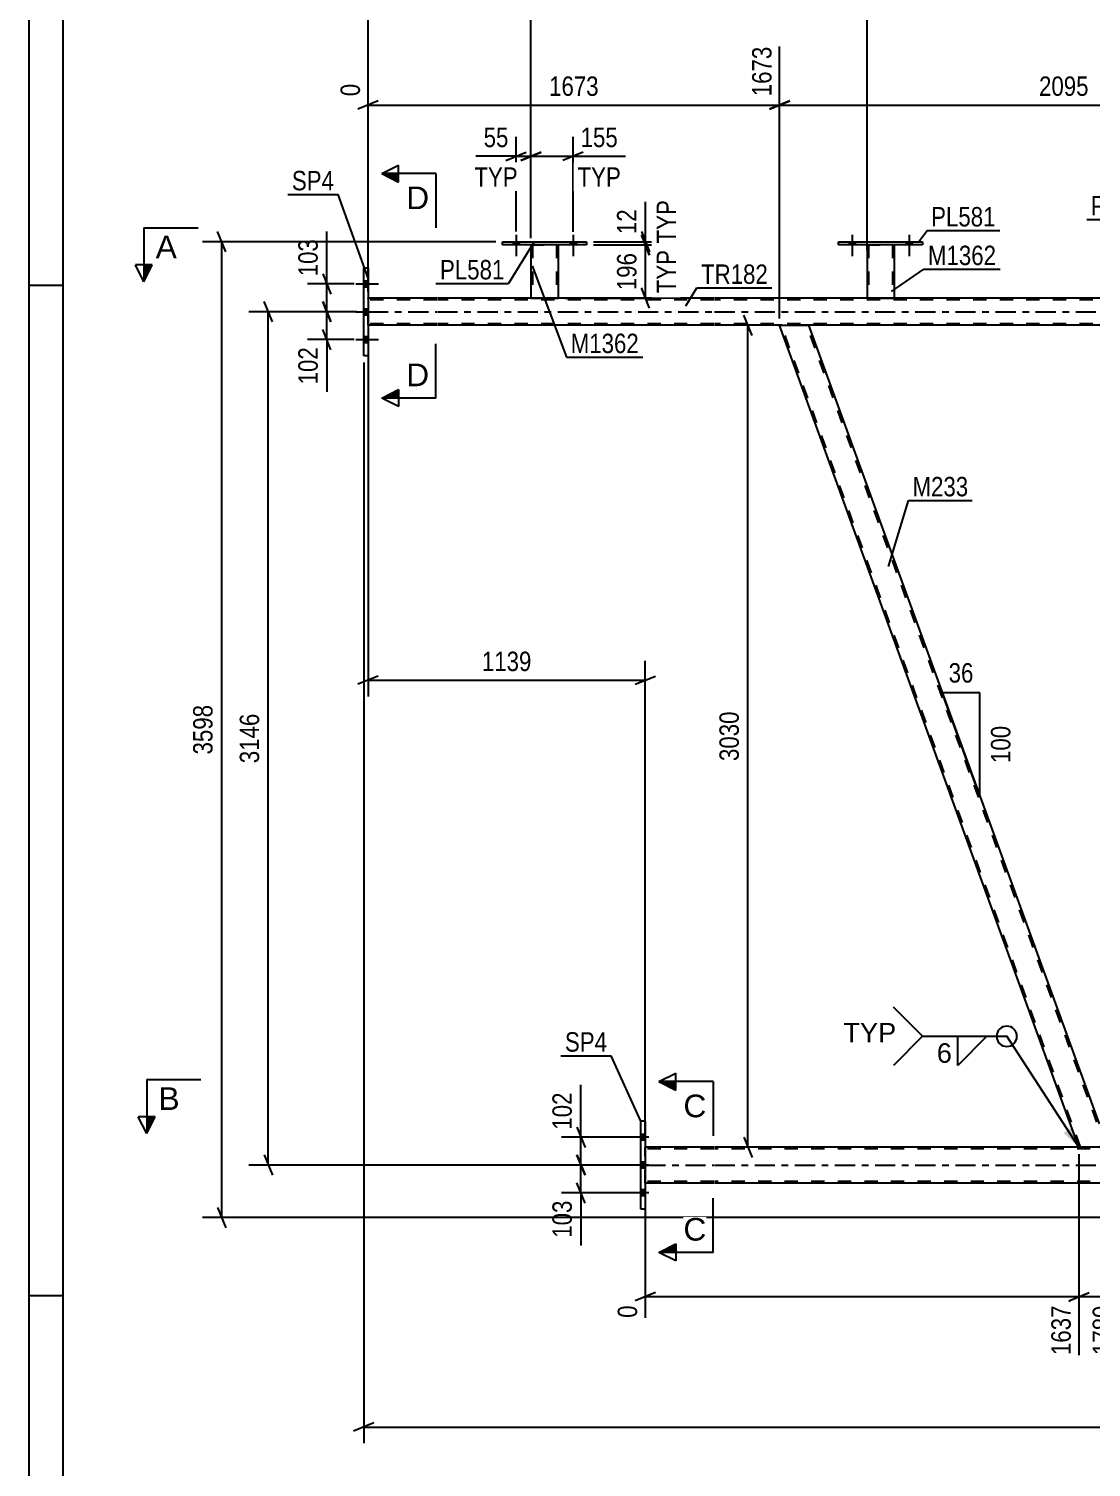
# Model space of a CAD drawing. Header units: millimetres. Extents: x 0 to 3251, y 0 to 594.
# Drawn here: x 0 to 156.7, y 272.7 to 484.9 of the extents above; entities that cross this region are included whole.
import ezdxf

# ---------------------------------------------------------------- set-up
doc = ezdxf.new("R2010")
doc.units = ezdxf.units.MM
doc.linetypes.add('DXK_LINE_DOT2', pattern=[3.9198, 1.9599, -1.9599])
doc.linetypes.add('DXK_LINE_DOT3', pattern=[5.9187, 2.979, -0.9799, 0.9799, -0.9799])
doc.styles.add('Arial', font='ARIAL.TTF', dxfattribs={"height": 0.2})
doc.styles.add('Arial Narrow', font='ARIALN.TTF', dxfattribs={"height": 0.2})

# ---------------------------------------------------------------- blocks, each defined once
blk = doc.blocks.new('Unknown-247352729-1137')
at = {"color": 5, "linetype": 'Continuous'}
for p, q in [((0, 594), (0, 0)), ((5, 589), (5, 5)), ((5, 447), (0, 447)), ((5, 298), (0, 298))]:
    blk.add_line(p, q, dxfattribs=at)
blk = doc.blocks.new('Part-247352729-2882 - 2635')
at = {"color": 2, "linetype": 'Continuous'}
for p, q in [((60.16, 445.14), (50.04, 445.14)), ((101.03, 445.14), (60.26, 445.14)), ((762.07, 445.14), (101.13, 445.14)), ((60.16, 441.14), (50.04, 441.14)), ((101.03, 441.14), (60.26, 441.14)), ((110.73, 441.14), (101.13, 441.14)), ((194.55, 441.14), (114.99, 441.14))]:
    blk.add_line(p, q, dxfattribs=at)
at = {"color": 7, "linetype": 'DXK_LINE_DOT2'}
for p, q in [((50.04, 441.14), (50.04, 445.14)), ((60.16, 444.9), (50.04, 444.9)), ((101.03, 444.9), (60.26, 444.9)), ((764.47, 444.9), (101.13, 444.9)), ((60.16, 441.38), (50.04, 441.38)), ((101.03, 441.38), (60.26, 441.38)), ((764.47, 441.38), (101.13, 441.38)), ((114.99, 441.14), (110.73, 441.14))]:
    blk.add_line(p, q, dxfattribs=at)
at = {"color": 7, "linetype": 'DXK_LINE_DOT3'}
for p, q in [((50.04, 443.14), (60.16, 443.14)), ((60.26, 443.14), (101.03, 443.14)), ((101.13, 443.14), (764.47, 443.14))]:
    blk.add_line(p, q, dxfattribs=at)
blk = doc.blocks.new('Bolt-247352729-2818 - 2635')
at = {"linetype": 'Continuous'}
for points in [[(50.04, 446.8), (50.04, 447.68), (49.4, 447.68), (49.4, 446.8)], [(50.04, 446.8), (50.04, 447.68), (49.4, 447.68), (49.4, 446.8)], [(50.04, 446.8), (50.04, 447.68), (49.4, 447.68), (49.4, 446.8)], [(50.04, 442.7), (50.04, 443.58), (49.4, 443.58), (49.4, 442.7)], [(50.04, 442.7), (50.04, 443.58), (49.4, 443.58), (49.4, 442.7)], [(50.04, 438.6), (50.04, 439.48), (49.4, 439.48), (49.4, 438.6)], [(50.04, 438.6), (50.04, 439.48), (49.4, 439.48), (49.4, 438.6)], [(50.04, 438.6), (50.04, 439.48), (49.4, 439.48), (49.4, 438.6)]]:
    blk.add_hatch(color=1, dxfattribs=at).paths.add_polyline_path(points)
at = {"color": 1, "linetype": 'Continuous'}
for p, q in [((49.4, 447.68), (50.04, 447.68)), ((49.4, 447.68), (50.04, 447.68)), ((49.4, 447.68), (50.04, 447.68)), ((48.24, 447.24), (51.56, 447.24)), ((48.24, 447.24), (51.56, 447.24)), ((48.24, 447.24), (51.56, 447.24)), ((49.4, 446.8), (50.04, 446.8)), ((49.4, 446.8), (50.04, 446.8)), ((49.4, 446.8), (50.04, 446.8)), ((49.4, 443.58), (50.04, 443.58)), ((49.4, 443.58), (50.04, 443.58)), ((48.24, 443.14), (51.56, 443.14)), ((48.24, 443.14), (51.56, 443.14)), ((49.4, 442.7), (50.04, 442.7)), ((49.4, 442.7), (50.04, 442.7)), ((49.4, 439.48), (50.04, 439.48)), ((49.4, 439.48), (50.04, 439.48)), ((49.4, 439.48), (50.04, 439.48)), ((48.24, 439.04), (51.56, 439.04)), ((48.24, 439.04), (51.56, 439.04)), ((48.24, 439.04), (51.56, 439.04)), ((49.4, 438.6), (50.04, 438.6)), ((49.4, 438.6), (50.04, 438.6)), ((49.4, 438.6), (50.04, 438.6))]:
    blk.add_line(p, q, dxfattribs=at)
blk = doc.blocks.new('Part-247352729-2701 - 2635')
at = {"color": 2, "linetype": 'Continuous'}
for p, q in [((154.85, 319.92), (110.73, 441.14)), ((110.73, 441.14), (114.99, 441.14)), ((114.99, 441.14), (157.84, 323.39))]:
    blk.add_line(p, q, dxfattribs=at)
at = {"color": 7, "linetype": 'DXK_LINE_DOT2'}
for p, q in [((155.11, 319.92), (110.98, 441.14)), ((110.98, 441.14), (111, 441.14)), ((158.85, 319.92), (114.73, 441.14)), ((159.11, 319.92), (157.84, 323.39)), ((159.11, 319.92), (154.85, 319.92))]:
    blk.add_line(p, q, dxfattribs=at)
blk = doc.blocks.new('Part-247352729-2776 - 2635')
at = {"color": 2, "linetype": 'Continuous'}
for p, q in [((101.03, 319.92), (90.91, 319.92)), ((235.52, 319.92), (101.13, 319.92)), ((101.03, 314.64), (90.91, 314.64)), ((235.52, 314.64), (101.13, 314.64))]:
    blk.add_line(p, q, dxfattribs=at)
at = {"color": 7, "linetype": 'DXK_LINE_DOT2'}
for p, q in [((90.91, 314.64), (90.91, 319.92)), ((101.03, 319.68), (90.91, 319.68)), ((775.87, 319.68), (101.13, 319.68)), ((101.03, 314.88), (90.91, 314.88)), ((775.87, 314.88), (101.13, 314.88))]:
    blk.add_line(p, q, dxfattribs=at)
at = {"color": 7, "linetype": 'DXK_LINE_DOT3'}
for p, q in [((90.91, 317.28), (101.03, 317.28)), ((101.13, 317.28), (775.87, 317.28))]:
    blk.add_line(p, q, dxfattribs=at)
blk = doc.blocks.new('Part-247352729-2712 - 2635')
at = {"color": 2, "linetype": 'Continuous'}
for p, q in [((49.4, 449.64), (50.04, 449.64)), ((49.4, 436.64), (49.4, 449.64)), ((50.04, 449.64), (50.04, 436.64)), ((50.04, 436.64), (49.4, 436.64))]:
    blk.add_line(p, q, dxfattribs=at)
blk = doc.blocks.new('Part-247352729-2744 - 2635')
at = {"color": 2, "linetype": 'Continuous'}
for p, q in [((90.27, 310.78), (90.27, 323.78)), ((90.91, 323.78), (90.27, 323.78)), ((90.91, 323.78), (90.91, 310.78)), ((90.91, 310.78), (90.27, 310.78))]:
    blk.add_line(p, q, dxfattribs=at)
blk = doc.blocks.new('Part-247352729-18641 - 2635')
at = {"color": 2, "linetype": 'Continuous'}
for p, q in [((69.86, 452.99), (69.86, 453.47)), ((69.86, 453.47), (82.26, 453.47)), ((82.26, 452.99), (69.86, 452.99)), ((82.26, 453.47), (82.26, 452.99))]:
    blk.add_line(p, q, dxfattribs=at)
blk = doc.blocks.new('Bolt-247352729-2817 - 2635')
at = {"linetype": 'Continuous'}
for points in [[(90.27, 321.82), (90.27, 320.94), (90.91, 320.94), (90.91, 321.82)], [(90.27, 321.82), (90.27, 320.94), (90.91, 320.94), (90.91, 321.82)], [(90.27, 321.82), (90.27, 320.94), (90.91, 320.94), (90.91, 321.82)], [(90.27, 317.72), (90.27, 316.84), (90.91, 316.84), (90.91, 317.72)], [(90.27, 317.72), (90.27, 316.84), (90.91, 316.84), (90.91, 317.72)], [(90.27, 313.62), (90.27, 312.74), (90.91, 312.74), (90.91, 313.62)], [(90.27, 313.62), (90.27, 312.74), (90.91, 312.74), (90.91, 313.62)], [(90.27, 313.62), (90.27, 312.74), (90.91, 312.74), (90.91, 313.62)]]:
    blk.add_hatch(color=1, dxfattribs=at).paths.add_polyline_path(points)
at = {"color": 1, "linetype": 'Continuous'}
for p, q in [((91.43, 321.38), (88.11, 321.38)), ((91.43, 321.38), (88.11, 321.38)), ((91.43, 321.38), (88.11, 321.38)), ((90.91, 321.82), (90.27, 321.82)), ((90.91, 321.82), (90.27, 321.82)), ((90.91, 321.82), (90.27, 321.82)), ((90.91, 320.94), (90.27, 320.94)), ((90.91, 320.94), (90.27, 320.94)), ((90.91, 320.94), (90.27, 320.94)), ((91.43, 317.28), (88.11, 317.28)), ((91.43, 317.28), (88.11, 317.28)), ((90.91, 317.72), (90.27, 317.72)), ((90.91, 317.72), (90.27, 317.72)), ((90.91, 316.84), (90.27, 316.84)), ((90.91, 316.84), (90.27, 316.84)), ((91.43, 313.18), (88.11, 313.18)), ((91.43, 313.18), (88.11, 313.18)), ((91.43, 313.18), (88.11, 313.18)), ((90.91, 313.62), (90.27, 313.62)), ((90.91, 313.62), (90.27, 313.62)), ((90.91, 313.62), (90.27, 313.62)), ((90.91, 312.74), (90.27, 312.74)), ((90.91, 312.74), (90.27, 312.74)), ((90.91, 312.74), (90.27, 312.74))]:
    blk.add_line(p, q, dxfattribs=at)
blk = doc.blocks.new('Bolt-247352729-18667 - 2635')
at = {"linetype": 'Continuous'}
for points in [[(120.97, 452.99), (121.85, 452.99), (121.85, 453.47), (120.97, 453.47)], [(129.37, 452.99), (130.25, 452.99), (130.25, 453.47), (129.37, 453.47)]]:
    blk.add_hatch(color=1, dxfattribs=at).paths.add_polyline_path(points)
at = {"color": 1, "linetype": 'Continuous'}
for p, q in [((121.41, 454.47), (121.41, 451.35)), ((129.81, 454.47), (129.81, 451.35)), ((120.97, 453.47), (120.97, 452.99)), ((121.85, 453.47), (121.85, 452.99)), ((129.37, 453.47), (129.37, 452.99)), ((130.25, 453.47), (130.25, 452.99))]:
    blk.add_line(p, q, dxfattribs=at)
blk = doc.blocks.new('Part-247352729-18638 - 2635')
at = {"color": 2, "linetype": 'Continuous'}
for p, q in [((123.61, 452.99), (123.61, 445.15)), ((127.61, 452.99), (127.61, 445.15)), ((123.61, 445.15), (127.61, 445.15))]:
    blk.add_line(p, q, dxfattribs=at)
at = {"color": 7, "linetype": 'DXK_LINE_DOT2'}
for p, q in [((123.61, 452.99), (127.61, 452.99)), ((123.61, 452.99), (123.61, 452.99)), ((123.61, 452.99), (123.61, 452.99)), ((123.85, 452.99), (123.85, 445.15)), ((127.37, 452.99), (127.37, 445.15)), ((127.61, 452.99), (127.61, 452.99)), ((127.61, 452.99), (127.61, 452.99)), ((127.35, 445.15), (127.31, 445.15)), ((127.31, 445.15), (127.35, 445.15)), ((127.37, 445.15), (127.35, 445.15)), ((127.35, 445.15), (127.37, 445.15))]:
    blk.add_line(p, q, dxfattribs=at)
blk = doc.blocks.new('Part-247352729-18639 - 2635')
at = {"color": 2, "linetype": 'Continuous'}
for p, q in [((119.41, 452.99), (119.41, 453.47)), ((119.41, 453.47), (131.81, 453.47)), ((131.81, 452.99), (119.41, 452.99)), ((131.81, 453.47), (131.81, 452.99))]:
    blk.add_line(p, q, dxfattribs=at)
blk = doc.blocks.new('Part-247352729-18640 - 2635')
at = {"color": 2, "linetype": 'Continuous'}
for p, q in [((74.06, 452.99), (74.06, 445.15)), ((78.06, 452.99), (78.06, 445.15)), ((74.06, 445.15), (78.06, 445.15))]:
    blk.add_line(p, q, dxfattribs=at)
at = {"color": 7, "linetype": 'DXK_LINE_DOT2'}
for p, q in [((74.06, 452.99), (78.06, 452.99)), ((74.06, 452.99), (74.06, 452.99)), ((74.06, 452.99), (74.06, 452.99)), ((74.3, 452.99), (74.3, 445.15)), ((77.82, 452.99), (77.82, 445.15)), ((78.06, 452.99), (78.06, 452.99)), ((78.06, 452.99), (78.06, 452.99)), ((77.8, 445.15), (77.76, 445.15)), ((77.76, 445.15), (77.8, 445.15)), ((77.82, 445.15), (77.8, 445.15)), ((77.8, 445.15), (77.82, 445.15))]:
    blk.add_line(p, q, dxfattribs=at)
blk = doc.blocks.new('Bolt-247352729-18668 - 2635')
at = {"linetype": 'Continuous'}
for points in [[(120.97, 452.99), (121.85, 452.99), (121.85, 453.47), (120.97, 453.47)], [(129.37, 452.99), (130.25, 452.99), (130.25, 453.47), (129.37, 453.47)]]:
    blk.add_hatch(color=1, dxfattribs=at).paths.add_polyline_path(points)
at = {"color": 1, "linetype": 'Continuous'}
for p, q in [((121.41, 454.47), (121.41, 451.35)), ((129.81, 454.47), (129.81, 451.35)), ((120.97, 453.47), (120.97, 452.99)), ((121.85, 453.47), (121.85, 452.99)), ((129.37, 453.47), (129.37, 452.99)), ((130.25, 453.47), (130.25, 452.99))]:
    blk.add_line(p, q, dxfattribs=at)
blk = doc.blocks.new('Bolt-247352729-18669 - 2635')
at = {"linetype": 'Continuous'}
for points in [[(71.42, 452.99), (72.3, 452.99), (72.3, 453.47), (71.42, 453.47)], [(79.82, 452.99), (80.7, 452.99), (80.7, 453.47), (79.82, 453.47)]]:
    blk.add_hatch(color=1, dxfattribs=at).paths.add_polyline_path(points)
at = {"color": 1, "linetype": 'Continuous'}
for p, q in [((71.86, 454.47), (71.86, 451.35)), ((80.26, 454.47), (80.26, 451.35)), ((71.42, 453.47), (71.42, 452.99)), ((72.3, 453.47), (72.3, 452.99)), ((79.82, 453.47), (79.82, 452.99)), ((80.7, 453.47), (80.7, 452.99))]:
    blk.add_line(p, q, dxfattribs=at)
blk = doc.blocks.new('Bolt-247352729-18670 - 2635')
at = {"linetype": 'Continuous'}
for points in [[(71.42, 452.99), (72.3, 452.99), (72.3, 453.47), (71.42, 453.47)], [(79.82, 452.99), (80.7, 452.99), (80.7, 453.47), (79.82, 453.47)]]:
    blk.add_hatch(color=1, dxfattribs=at).paths.add_polyline_path(points)
at = {"color": 1, "linetype": 'Continuous'}
for p, q in [((71.86, 454.47), (71.86, 451.35)), ((80.26, 454.47), (80.26, 451.35)), ((71.42, 453.47), (71.42, 452.99)), ((72.3, 453.47), (72.3, 452.99)), ((79.82, 453.47), (79.82, 452.99)), ((80.7, 453.47), (80.7, 452.99))]:
    blk.add_line(p, q, dxfattribs=at)
blk = doc.blocks.new('StraightDimension-247352729-32726 - 2635')
at = {"color": 7, "linetype": 'Continuous'}
for p, q in [((74.06, 453.99), (74.06, 468.92)), ((80.26, 454.94), (80.26, 468.92)), ((72.56, 465.47), (75.56, 466.67)), ((74.06, 466.07), (80.26, 466.07)), ((81.76, 466.67), (78.76, 465.47))]:
    blk.add_line(p, q, dxfattribs=at)
at = {"color": 0}
blk.add_wipeout([(87.47, 466.82), (87.47, 471.02), (80.78, 471.02), (80.78, 466.82)], dxfattribs=at)
at = {"color": 7, "linetype": 'Continuous'}
blk.add_line((80.26, 466.07), (87.99, 466.07), dxfattribs=at)
at = {"color": 3, "style": 'Arial Narrow'}
blk.add_text('155', height=2.863, dxfattribs=at).set_placement((81.38, 467.42))
at = {"color": 0, "linetype": 'Continuous'}
blk.add_wipeout([(87.92, 460.97), (87.92, 465.17), (80.33, 465.17), (80.33, 460.97)], dxfattribs=at)
at = {"color": 7, "linetype": 'Continuous'}
blk.add_line((80.26, 466.07), (87.99, 466.07), dxfattribs=at)
at = {"color": 3, "linetype": 'Continuous', "style": 'Arial Narrow'}
blk.add_text('TYP', height=2.863, dxfattribs=at).set_placement((80.93, 461.57))
blk = doc.blocks.new('StraightDimension-247352729-15151 - 2635')
at = {"color": 7, "linetype": 'Continuous'}
for p, q in [((106.66, 439.64), (105.46, 442.64)), ((106, 441.14), (103.21, 441.14)), ((106.06, 319.92), (106.06, 441.14)), ((105.46, 321.42), (106.66, 318.42)), ((137.42, 319.92), (103.21, 319.92))]:
    blk.add_line(p, q, dxfattribs=at)
at = {"color": 0}
blk.add_wipeout([(105.31, 384.79), (101.11, 384.79), (101.11, 376.28), (105.31, 376.28)], dxfattribs=at)
at = {"color": 3, "style": 'Arial Narrow'}
blk.add_text('3030', height=2.863, rotation=90.0002, dxfattribs=at).set_placement((104.71, 376.88))
blk = doc.blocks.new('StraightDimension-247352729-3839 - 2635')
at = {"color": 7, "linetype": 'Continuous'}
for p, q in [((35.92, 441.64), (34.72, 444.64)), ((48.4, 443.14), (32.47, 443.14)), ((35.32, 317.28), (35.32, 443.14)), ((34.72, 318.78), (35.92, 315.78)), ((89.27, 317.28), (32.47, 317.28))]:
    blk.add_line(p, q, dxfattribs=at)
at = {"color": 0}
blk.add_wipeout([(34.57, 384.47), (30.37, 384.47), (30.37, 375.96), (34.57, 375.96)], dxfattribs=at)
at = {"color": 3, "style": 'Arial Narrow'}
blk.add_text('3146', height=2.863, rotation=90.0002, dxfattribs=at).set_placement((33.97, 376.56))
blk = doc.blocks.new('StraightDimension-247352729-34483 - 2635')
at = {"color": 7, "linetype": 'Continuous'}
for p, q in [((110.73, 442.14), (110.73, 482.24)), ((50.04, 446.14), (50.04, 476.76)), ((51.54, 474.23), (48.54, 473.03)), ((50.04, 473.63), (110.73, 473.63)), ((109.23, 473.03), (112.23, 474.23))]:
    blk.add_line(p, q, dxfattribs=at)
at = {"color": 0, "linetype": 'Continuous'}
for points in [[(110.13, 482.84), (105.93, 482.84), (105.93, 474.33), (110.13, 474.33)], [(49.44, 477.36), (45.24, 477.36), (45.24, 474.33), (49.44, 474.33)]]:
    blk.add_wipeout(points, dxfattribs=at)
at = {"color": 0}
blk.add_wipeout([(84.64, 474.38), (84.64, 478.58), (76.13, 478.58), (76.13, 474.38)], dxfattribs=at)
at = {"color": 3, "linetype": 'Continuous', "style": 'Arial Narrow'}
for s, height, p in [('1673', 2.863, (109.53, 474.93)), ('0', 2.86, (48.84, 474.93))]:
    blk.add_text(s, height=height, rotation=90.0002, dxfattribs=at).set_placement(p)
at = {"color": 3, "style": 'Arial Narrow'}
blk.add_text('1673', height=2.863, dxfattribs=at).set_placement((76.73, 474.98))
blk = doc.blocks.new('StraightDimension-247352729-15168 - 2635')
at = {"color": 7, "linetype": 'Continuous'}
for p, q in [((154.85, 318.92), (154.85, 289.27)), ((90.91, 313.64), (90.91, 294.76)), ((92.41, 298.48), (89.41, 297.28)), ((90.91, 297.88), (154.85, 297.88)), ((153.35, 297.28), (156.35, 298.48))]:
    blk.add_line(p, q, dxfattribs=at)
at = {"color": 0, "linetype": 'Continuous'}
for points in [[(90.31, 297.18), (86.11, 297.18), (86.11, 294.16), (90.31, 294.16)], [(154.25, 297.18), (150.05, 297.18), (150.05, 288.67), (154.25, 288.67)]]:
    blk.add_wipeout(points, dxfattribs=at)
at = {"color": 3, "linetype": 'Continuous', "style": 'Arial Narrow'}
for s, height, p in [('0', 2.86, (89.71, 294.76)), ('1637', 2.863, (153.65, 289.27))]:
    blk.add_text(s, height=height, rotation=90.0002, dxfattribs=at).set_placement(p)
blk = doc.blocks.new('StraightDimension-247352729-32727 - 2635')
at = {"color": 7, "linetype": 'Continuous'}
for p, q in [((71.86, 454.97), (71.86, 468.92)), ((74.06, 453.99), (74.06, 468.92)), ((70.36, 465.47), (73.36, 466.67)), ((71.86, 466.07), (74.06, 466.07)), ((75.56, 466.67), (72.56, 465.47))]:
    blk.add_line(p, q, dxfattribs=at)
at = {"color": 0}
blk.add_wipeout([(71.33, 466.82), (71.33, 471.02), (66.48, 471.02), (66.48, 466.82)], dxfattribs=at)
at = {"color": 7, "linetype": 'Continuous'}
blk.add_line((71.86, 466.07), (65.95, 466.07), dxfattribs=at)
at = {"color": 3, "style": 'Arial Narrow'}
blk.add_text('55', height=2.863, dxfattribs=at).set_placement((67.08, 467.42))
at = {"color": 0, "linetype": 'Continuous'}
blk.add_wipeout([(72.7, 460.97), (72.7, 465.17), (65.11, 465.17), (65.11, 460.97)], dxfattribs=at)
at = {"color": 7, "linetype": 'Continuous'}
blk.add_line((71.86, 466.07), (65.95, 466.07), dxfattribs=at)
at = {"color": 3, "linetype": 'Continuous', "style": 'Arial Narrow'}
blk.add_text('TYP', height=2.863, dxfattribs=at).set_placement((65.71, 461.57))
blk = doc.blocks.new('StraightDimension-247352729-15149 - 2635')
at = {"color": 7, "linetype": 'Continuous'}
for p, q in [((50.04, 440.14), (50.04, 386.4)), ((90.91, 320.92), (90.91, 391.65)), ((51.54, 389.4), (48.54, 388.2)), ((50.04, 388.8), (90.91, 388.8)), ((89.41, 388.2), (92.41, 389.4))]:
    blk.add_line(p, q, dxfattribs=at)
at = {"color": 0}
blk.add_wipeout([(74.73, 389.55), (74.73, 393.75), (66.22, 393.75), (66.22, 389.55)], dxfattribs=at)
at = {"color": 3, "style": 'Arial Narrow'}
blk.add_text('1139', height=2.863, dxfattribs=at).set_placement((66.82, 390.15))
blk = doc.blocks.new('AngleDimension-247352729-15187 - 2635')
at = {"color": 7, "linetype": 'Continuous'}
for p, q in [((137.4, 379.56), (134.71, 386.95)), ((140.25, 386.95), (134.71, 386.95)), ((140.25, 371.72), (134.71, 386.95)), ((140.25, 371.72), (140.25, 386.95))]:
    blk.add_line(p, q, dxfattribs=at)
at = {"color": 0}
for points in [[(139.91, 387.85), (139.91, 392.05), (135.05, 392.05), (135.05, 387.85)], [(145.35, 382.68), (141.15, 382.68), (141.15, 375.99), (145.35, 375.99)]]:
    blk.add_wipeout(points, dxfattribs=at)
at = {"color": 3, "style": 'Arial Narrow'}
blk.add_text('36', height=2.863, dxfattribs=at).set_placement((135.65, 388.45))
blk.add_text('100', height=2.863, rotation=90.0002, dxfattribs=at).set_placement((144.75, 376.59))
blk = doc.blocks.new('StraightDimension-247352729-32630 - 2635')
at = {"color": 7, "linetype": 'Continuous'}
for p, q in [((80.83, 322.88), (82.03, 319.88)), ((88.48, 321.38), (78.58, 321.38)), ((81.43, 317.28), (81.43, 321.38)), ((82.03, 315.78), (80.83, 318.78)), ((88.48, 317.28), (78.58, 317.28))]:
    blk.add_line(p, q, dxfattribs=at)
at = {"color": 0}
blk.add_wipeout([(80.68, 328.59), (76.48, 328.59), (76.48, 321.91), (80.68, 321.91)], dxfattribs=at)
at = {"color": 7, "linetype": 'Continuous'}
blk.add_line((81.43, 321.38), (81.43, 329.12), dxfattribs=at)
blk.add_line((81.43, 321.38), (81.43, 329.12), dxfattribs=at)
at = {"color": 3, "style": 'Arial Narrow'}
blk.add_text('102', height=2.863, rotation=90.0002, dxfattribs=at).set_placement((80.08, 322.51))
blk = doc.blocks.new('StraightDimension-247352729-32749 - 2635')
at = {"color": 7, "linetype": 'Continuous'}
for p, q in [((90.36, 454.49), (91.56, 451.49)), ((83.26, 452.99), (93.36, 452.99)), ((90.96, 445.15), (90.96, 452.99)), ((91.56, 443.65), (90.36, 446.65)), ((79.06, 445.15), (93.36, 445.15))]:
    blk.add_line(p, q, dxfattribs=at)
at = {"color": 0}
blk.add_wipeout([(90.21, 452.41), (86.01, 452.41), (86.01, 445.72), (90.21, 445.72)], dxfattribs=at)
at = {"color": 0, "linetype": 'Continuous'}
blk.add_wipeout([(96.06, 452.86), (91.86, 452.86), (91.86, 445.27), (96.06, 445.27)], dxfattribs=at)
at = {"color": 3, "linetype": 'Continuous', "style": 'Arial Narrow'}
blk.add_text('TYP', height=2.863, rotation=90.0002, dxfattribs=at).set_placement((95.46, 445.87))
at = {"color": 3, "style": 'Arial Narrow'}
blk.add_text('196', height=2.863, rotation=90.0002, dxfattribs=at).set_placement((89.61, 446.32))
blk = doc.blocks.new('StraightDimension-247352729-15167 - 2635')
at = {"color": 7, "linetype": 'Continuous'}
for p, q in [((154.85, 318.92), (154.85, 289.27)), ((160.95, 318.92), (160.95, 289.27)), ((153.35, 297.28), (156.35, 298.48)), ((154.85, 297.88), (160.95, 297.88)), ((162.45, 298.48), (159.45, 297.28))]:
    blk.add_line(p, q, dxfattribs=at)
at = {"color": 0, "linetype": 'Continuous'}
blk.add_wipeout([(160.35, 297.18), (156.15, 297.18), (156.15, 288.67), (160.35, 288.67)], dxfattribs=at)
at = {"color": 3, "linetype": 'Continuous', "style": 'Arial Narrow'}
blk.add_text('1789', height=2.863, rotation=90.0002, dxfattribs=at).set_placement((159.75, 289.27))
blk = doc.blocks.new('StraightDimension-247352729-32609 - 2635')
at = {"color": 7, "linetype": 'Continuous'}
for p, q in [((43.36, 448.74), (44.56, 445.74)), ((47.99, 447.24), (41.11, 447.24)), ((43.96, 443.14), (43.96, 447.24)), ((44.56, 441.64), (43.36, 444.64)), ((47.99, 443.14), (41.11, 443.14))]:
    blk.add_line(p, q, dxfattribs=at)
at = {"color": 0}
blk.add_wipeout([(43.21, 454.45), (39.01, 454.45), (39.01, 447.77), (43.21, 447.77)], dxfattribs=at)
at = {"color": 7, "linetype": 'Continuous'}
blk.add_line((43.96, 447.24), (43.96, 454.98), dxfattribs=at)
blk.add_line((43.96, 447.24), (43.96, 454.98), dxfattribs=at)
at = {"color": 3, "style": 'Arial Narrow'}
blk.add_text('103', height=2.863, rotation=90.0002, dxfattribs=at).set_placement((42.61, 448.37))
blk = doc.blocks.new('StraightDimension-247352729-32610 - 2635')
at = {"color": 7, "linetype": 'Continuous'}
for p, q in [((43.36, 444.64), (44.56, 441.64)), ((47.99, 443.14), (41.11, 443.14)), ((43.96, 439.04), (43.96, 443.14)), ((44.56, 437.54), (43.36, 440.54)), ((47.99, 439.04), (41.11, 439.04))]:
    blk.add_line(p, q, dxfattribs=at)
at = {"color": 0}
blk.add_wipeout([(43.21, 438.52), (39.01, 438.52), (39.01, 431.83), (43.21, 431.83)], dxfattribs=at)
at = {"color": 7, "linetype": 'Continuous'}
blk.add_line((43.96, 439.04), (43.96, 431.31), dxfattribs=at)
blk.add_line((43.96, 439.04), (43.96, 431.31), dxfattribs=at)
at = {"color": 3, "style": 'Arial Narrow'}
blk.add_text('102', height=2.863, rotation=90.0002, dxfattribs=at).set_placement((42.61, 432.43))
blk = doc.blocks.new('StraightDimension-247352729-32631 - 2635')
at = {"color": 7, "linetype": 'Continuous'}
for p, q in [((80.83, 318.78), (82.03, 315.78)), ((88.48, 317.28), (78.58, 317.28)), ((81.43, 313.18), (81.43, 317.28)), ((82.03, 311.68), (80.83, 314.68)), ((88.48, 313.18), (78.58, 313.18))]:
    blk.add_line(p, q, dxfattribs=at)
at = {"color": 0}
blk.add_wipeout([(80.68, 312.66), (76.48, 312.66), (76.48, 305.97), (80.68, 305.97)], dxfattribs=at)
at = {"color": 7, "linetype": 'Continuous'}
blk.add_line((81.43, 313.18), (81.43, 305.45), dxfattribs=at)
blk.add_line((81.43, 313.18), (81.43, 305.45), dxfattribs=at)
at = {"color": 3, "style": 'Arial Narrow'}
blk.add_text('103', height=2.863, rotation=90.0002, dxfattribs=at).set_placement((80.08, 306.57))
blk = doc.blocks.new('StraightDimension-247352729-32706 - 2635')
at = {"color": 7, "linetype": 'Continuous'}
for p, q in [((29.05, 451.97), (27.85, 454.97)), ((68.86, 453.47), (25.6, 453.47)), ((28.45, 309.55), (28.45, 453.47)), ((27.85, 311.05), (29.05, 308.05)), ((234.52, 309.55), (25.6, 309.55))]:
    blk.add_line(p, q, dxfattribs=at)
at = {"color": 0}
blk.add_wipeout([(27.7, 385.76), (23.5, 385.76), (23.5, 377.25), (27.7, 377.25)], dxfattribs=at)
at = {"color": 3, "style": 'Arial Narrow'}
blk.add_text('3598', height=2.863, rotation=90.0002, dxfattribs=at).set_placement((27.1, 377.85))
blk = doc.blocks.new('StraightDimension-247352729-32748 - 2635')
at = {"color": 7, "linetype": 'Continuous'}
for p, q in [((90.36, 454.97), (91.56, 451.97)), ((91.56, 451.49), (90.36, 454.49)), ((83.26, 453.47), (93.36, 453.47)), ((83.26, 452.99), (93.36, 452.99)), ((90.96, 452.99), (90.96, 453.47))]:
    blk.add_line(p, q, dxfattribs=at)
at = {"color": 0}
blk.add_wipeout([(90.21, 458.85), (86.01, 458.85), (86.01, 453.99), (90.21, 453.99)], dxfattribs=at)
at = {"color": 7, "linetype": 'Continuous'}
blk.add_line((90.96, 453.47), (90.96, 459.37), dxfattribs=at)
at = {"color": 3, "style": 'Arial Narrow'}
blk.add_text('12', height=2.863, rotation=90.0002, dxfattribs=at).set_placement((89.61, 454.59))
at = {"color": 0, "linetype": 'Continuous'}
blk.add_wipeout([(96.06, 460.21), (91.86, 460.21), (91.86, 452.62), (96.06, 452.62)], dxfattribs=at)
at = {"color": 7, "linetype": 'Continuous'}
blk.add_line((90.96, 453.47), (90.96, 459.37), dxfattribs=at)
at = {"color": 3, "linetype": 'Continuous', "style": 'Arial Narrow'}
blk.add_text('TYP', height=2.863, rotation=90.0002, dxfattribs=at).set_placement((95.46, 453.22))
blk = doc.blocks.new('StraightDimension-247352729-33995 - 2635')
at = {"color": 7, "linetype": 'Continuous'}
for p, q in [((123.61, 452.21), (123.61, 499.77)), ((174.69, 452.69), (174.69, 499.77)), ((125.11, 491.76), (122.11, 490.56)), ((123.61, 491.16), (174.69, 491.16)), ((173.19, 490.56), (176.19, 491.76))]:
    blk.add_line(p, q, dxfattribs=at)
at = {"color": 0, "linetype": 'Continuous'}
blk.add_wipeout([(174.09, 500.37), (169.89, 500.37), (169.89, 491.86), (174.09, 491.86)], dxfattribs=at)
at = {"color": 3, "linetype": 'Continuous', "style": 'Arial Narrow'}
blk.add_text('3272', height=2.863, rotation=90.0002, dxfattribs=at).set_placement((173.49, 492.46))
blk = doc.blocks.new('StraightDimension-247352729-33996 - 2635')
at = {"color": 7, "linetype": 'Continuous'}
for p, q in [((123.61, 452.21), (123.61, 499.77)), ((74.06, 453.99), (74.06, 497.94)), ((75.56, 491.76), (72.56, 490.56)), ((74.06, 491.16), (123.61, 491.16)), ((122.11, 490.56), (125.11, 491.76))]:
    blk.add_line(p, q, dxfattribs=at)
at = {"color": 0, "linetype": 'Continuous'}
blk.add_wipeout([(123.01, 500.37), (118.81, 500.37), (118.81, 491.86), (123.01, 491.86)], dxfattribs=at)
at = {"color": 3, "linetype": 'Continuous', "style": 'Arial Narrow'}
blk.add_text('1995', height=2.863, rotation=90.0002, dxfattribs=at).set_placement((122.41, 492.46))
blk = doc.blocks.new('StraightDimension-247352729-33997 - 2635')
at = {"color": 7, "linetype": 'Continuous'}
for p, q in [((74.06, 453.99), (74.06, 497.94)), ((50.04, 446.14), (50.04, 494.29)), ((51.54, 491.76), (48.54, 490.56)), ((50.04, 491.16), (74.06, 491.16)), ((72.56, 490.56), (75.56, 491.76))]:
    blk.add_line(p, q, dxfattribs=at)
at = {"color": 0, "linetype": 'Continuous'}
for points in [[(73.46, 498.54), (69.26, 498.54), (69.26, 491.86), (73.46, 491.86)], [(49.44, 494.89), (45.24, 494.89), (45.24, 491.86), (49.44, 491.86)]]:
    blk.add_wipeout(points, dxfattribs=at)
at = {"color": 3, "linetype": 'Continuous', "style": 'Arial Narrow'}
for s, height, p in [('718', 2.863, (72.86, 492.46)), ('0', 2.86, (48.84, 492.46))]:
    blk.add_text(s, height=height, rotation=90.0002, dxfattribs=at).set_placement(p)
blk = doc.blocks.new('StraightDimension-247352729-34482 - 2635')
at = {"color": 7, "linetype": 'Continuous'}
for p, q in [((110.73, 442.14), (110.73, 482.24)), ((194.55, 442.14), (194.55, 482.24)), ((112.23, 474.23), (109.23, 473.03)), ((110.73, 473.63), (194.55, 473.63)), ((193.05, 473.03), (196.05, 474.23))]:
    blk.add_line(p, q, dxfattribs=at)
at = {"color": 0, "linetype": 'Continuous'}
blk.add_wipeout([(193.95, 482.84), (189.75, 482.84), (189.75, 474.33), (193.95, 474.33)], dxfattribs=at)
at = {"color": 0}
blk.add_wipeout([(156.89, 474.38), (156.89, 478.58), (148.38, 478.58), (148.38, 474.38)], dxfattribs=at)
at = {"color": 3, "linetype": 'Continuous', "style": 'Arial Narrow'}
blk.add_text('3769', height=2.863, rotation=90.0002, dxfattribs=at).set_placement((193.35, 474.93))
at = {"color": 3, "style": 'Arial Narrow'}
blk.add_text('2095', height=2.863, dxfattribs=at).set_placement((148.98, 474.98))
blk = doc.blocks.new('StraightDimension-247352729-34825 - 2635')
at = {"color": 7, "linetype": 'Continuous'}
for p, q in [((49.4, 435.64), (49.4, 276.25)), ((50.9, 279.25), (47.9, 278.05)), ((49.4, 278.65), (786.73, 278.65))]:
    blk.add_line(p, q, dxfattribs=at)
blk = doc.blocks.new('Mark-247352729-32277 - 2635')
at = {"color": 0}
blk.add_wipeout([(142.58, 455.72), (142.58, 458.72), (133.07, 458.72), (133.07, 455.72)], dxfattribs=at)
blk.add_wipeout([(142.58, 455.72), (142.58, 458.72), (133.07, 458.72), (133.07, 455.72)], dxfattribs=at)
at = {"color": 30, "linetype": 'Continuous'}
for p, q in [((131.16, 453.36), (132.47, 455.12)), ((132.47, 455.12), (143.18, 455.12))]:
    blk.add_line(p, q, dxfattribs=at)
at = {"color": 3, "style": 'Arial Narrow'}
blk.add_text('PL581', height=2.863, dxfattribs=at).set_placement((133.07, 455.72))
blk = doc.blocks.new('Mark-247352729-2740 - 2635')
at = {"color": 0}
blk.add_wipeout([(85.28, 334.02), (85.28, 337.02), (79.07, 337.02), (79.07, 334.02)], dxfattribs=at)
blk.add_wipeout([(85.28, 334.02), (85.28, 337.02), (79.07, 337.02), (79.07, 334.02)], dxfattribs=at)
at = {"color": 30, "linetype": 'Continuous'}
for p in [(78.47, 333.42), (90.27, 323.78)]:
    blk.add_line(p, (85.88, 333.42), dxfattribs=at)
at = {"color": 3, "style": 'Arial Narrow'}
blk.add_text('SP4', height=2.863, dxfattribs=at).set_placement((79.07, 334.02))
blk = doc.blocks.new('Mark-247352729-2697 - 2635')
at = {"color": 0}
blk.add_wipeout([(138.54, 415.92), (138.54, 418.92), (130.32, 418.92), (130.32, 415.92)], dxfattribs=at)
blk.add_wipeout([(138.54, 415.92), (138.54, 418.92), (130.32, 418.92), (130.32, 415.92)], dxfattribs=at)
at = {"color": 30, "linetype": 'Continuous'}
for p, q in [((126.76, 405.56), (129.72, 415.32)), ((129.72, 415.32), (139.14, 415.32))]:
    blk.add_line(p, q, dxfattribs=at)
at = {"color": 3, "style": 'Arial Narrow'}
blk.add_text('M233', height=2.863, dxfattribs=at).set_placement((130.32, 415.92))
blk = doc.blocks.new('Mark-247352729-2708 - 2635')
at = {"color": 0}
blk.add_wipeout([(45.01, 461.05), (45.01, 464.05), (38.8, 464.05), (38.8, 461.05)], dxfattribs=at)
blk.add_wipeout([(45.01, 461.05), (45.01, 464.05), (38.8, 464.05), (38.8, 461.05)], dxfattribs=at)
at = {"color": 30, "linetype": 'Continuous'}
for p in [(38.2, 460.45), (50.04, 448.11)]:
    blk.add_line(p, (45.61, 460.45), dxfattribs=at)
at = {"color": 3, "style": 'Arial Narrow'}
blk.add_text('SP4', height=2.863, dxfattribs=at).set_placement((38.8, 461.05))
blk = doc.blocks.new('Mark-247352729-2878 - 2635')
at = {"color": 0}
blk.add_wipeout([(109, 447.25), (109, 450.25), (99.14, 450.25), (99.14, 447.25)], dxfattribs=at)
blk.add_wipeout([(109, 447.25), (109, 450.25), (99.14, 450.25), (99.14, 447.25)], dxfattribs=at)
at = {"color": 30, "linetype": 'Continuous'}
for p, q in [((96.91, 443.99), (98.54, 446.65)), ((98.54, 446.65), (109.6, 446.65))]:
    blk.add_line(p, q, dxfattribs=at)
at = {"color": 3, "style": 'Arial Narrow'}
blk.add_text('TR182', height=2.863, dxfattribs=at).set_placement((99.14, 447.25))
blk = doc.blocks.new('SectionMark-247352729-3943 - 2635')
at = {"color": 6, "linetype": 'Continuous'}
for p, q in [((17.39, 329.92), (17.39, 321.92)), ((17.39, 321.92), (16.14, 324.42))]:
    blk.add_line(p, q, dxfattribs=at)
at = {"color": 0, "linetype": 'Continuous'}
blk.add_wipeout([(22.25, 325.42), (22.25, 328.92), (19.14, 328.92), (19.14, 325.42)], dxfattribs=at)
at = {"linetype": 'Continuous'}
blk.add_hatch(color=6, dxfattribs=at).paths.add_polyline_path([(17.39, 324.42), (18.64, 324.42), (17.39, 321.92)])
at = {"color": 6, "linetype": 'Continuous'}
for p, q in [((17.39, 329.92), (25.39, 329.92)), ((18.64, 324.42), (16.14, 324.42)), ((17.39, 321.92), (18.64, 324.42))]:
    blk.add_line(p, q, dxfattribs=at)
at = {"color": 3, "linetype": 'Continuous', "style": 'Arial'}
blk.add_text('B', height=3.34, dxfattribs=at).set_placement((19.14, 325.42))
blk = doc.blocks.new('SectionMark-247352729-3971 - 2635')
at = {"linetype": 'Continuous'}
for points in [[(95.41, 329.59), (95.41, 328.34), (92.91, 329.59)], [(95.41, 305.65), (95.41, 304.4), (92.91, 304.4)]]:
    blk.add_hatch(color=6, dxfattribs=at).paths.add_polyline_path(points)
at = {"color": 6, "linetype": 'Continuous'}
for p, q in [((92.91, 329.59), (95.41, 330.84)), ((100.91, 329.59), (92.91, 329.59)), ((92.91, 329.59), (95.41, 328.34)), ((95.41, 328.34), (95.41, 330.84)), ((92.91, 304.4), (95.41, 305.65)), ((95.41, 305.65), (95.41, 303.15)), ((100.91, 304.4), (92.91, 304.4)), ((95.41, 303.15), (92.91, 304.4))]:
    blk.add_line(p, q, dxfattribs=at)
at = {"color": 0, "linetype": 'Continuous'}
for points in [[(99.91, 324.34), (99.91, 327.84), (96.54, 327.84), (96.54, 324.34)], [(99.91, 306.15), (99.91, 309.65), (96.54, 309.65), (96.54, 306.15)]]:
    blk.add_wipeout(points, dxfattribs=at)
at = {"color": 6, "linetype": 'Continuous'}
for p, q in [((100.91, 329.59), (100.91, 321.59)), ((100.91, 304.4), (100.91, 312.4))]:
    blk.add_line(p, q, dxfattribs=at)
at = {"color": 3, "linetype": 'Continuous', "style": 'Arial'}
for p in [(96.54, 324.34), (96.54, 306.15)]:
    blk.add_text('C', height=3.34, dxfattribs=at).set_placement(p)
blk = doc.blocks.new('SectionMark-247352729-3973 - 2635')
at = {"linetype": 'Continuous'}
for points in [[(54.54, 463.52), (54.54, 462.27), (52.04, 463.52)], [(54.54, 431.66), (54.54, 430.41), (52.04, 430.41)]]:
    blk.add_hatch(color=6, dxfattribs=at).paths.add_polyline_path(points)
at = {"color": 6, "linetype": 'Continuous'}
for p, q in [((52.04, 463.52), (54.54, 464.77)), ((54.54, 462.27), (54.54, 464.77)), ((60.04, 463.52), (52.04, 463.52)), ((52.04, 463.52), (54.54, 462.27)), ((52.04, 430.41), (54.54, 431.66)), ((54.54, 431.66), (54.54, 429.16)), ((60.04, 430.41), (52.04, 430.41)), ((54.54, 429.16), (52.04, 430.41))]:
    blk.add_line(p, q, dxfattribs=at)
at = {"color": 0, "linetype": 'Continuous'}
for points in [[(59.04, 458.27), (59.04, 461.77), (55.67, 461.77), (55.67, 458.27)], [(59.04, 432.16), (59.04, 435.66), (55.67, 435.66), (55.67, 432.16)]]:
    blk.add_wipeout(points, dxfattribs=at)
at = {"color": 6, "linetype": 'Continuous'}
for p, q in [((60.04, 463.52), (60.04, 455.52)), ((60.04, 430.41), (60.04, 438.41))]:
    blk.add_line(p, q, dxfattribs=at)
at = {"color": 3, "linetype": 'Continuous', "style": 'Arial'}
for p in [(55.67, 458.27), (55.67, 432.16)]:
    blk.add_text('D', height=3.34, dxfattribs=at).set_placement(p)
blk = doc.blocks.new('SectionMark-247352729-3979 - 2635')
at = {"color": 6, "linetype": 'Continuous'}
for p, q in [((16.97, 455.54), (16.97, 447.54)), ((16.97, 447.54), (15.72, 450.04))]:
    blk.add_line(p, q, dxfattribs=at)
at = {"color": 0, "linetype": 'Continuous'}
blk.add_wipeout([(21.83, 451.04), (21.83, 454.54), (18.72, 454.54), (18.72, 451.04)], dxfattribs=at)
at = {"linetype": 'Continuous'}
blk.add_hatch(color=6, dxfattribs=at).paths.add_polyline_path([(16.97, 450.04), (18.22, 450.04), (16.97, 447.54)])
at = {"color": 6, "linetype": 'Continuous'}
for p, q in [((16.97, 455.54), (24.97, 455.54)), ((18.22, 450.04), (15.72, 450.04)), ((16.97, 447.54), (18.22, 450.04))]:
    blk.add_line(p, q, dxfattribs=at)
at = {"color": 3, "linetype": 'Continuous', "style": 'Arial'}
blk.add_text('A', height=3.34, dxfattribs=at).set_placement((18.72, 451.04))
blk = doc.blocks.new('WeldMark-247352729-15216 - 2635')
at = {"linetype": 'Continuous'}
blk.add_hatch(color=30, dxfattribs=at).paths.add_polyline_path([(153.84, 322.85), (154.85, 319.92), (152.59, 322.03)])
at = {"color": 3, "linetype": 'Continuous'}
for q in [(127.52, 340.56), (127.52, 331.99)]:
    blk.add_line((131.8, 336.28), q, dxfattribs=at)
at = {"color": 30, "linetype": 'Continuous'}
blk.add_line((154.85, 319.92), (144.22, 336.28), dxfattribs=at)
at = {"color": 3, "linetype": 'Continuous'}
for start, end in [(90, 270), (270, 90)]:
    blk.add_arc((144.22, 336.28), 1.5, start, end, dxfattribs=at)
at = {"color": 0}
blk.add_wipeout([(136.32, 332.18), (136.32, 335.58), (133.7, 335.58), (133.7, 332.18)], dxfattribs=at)
at = {"color": 30, "linetype": 'Continuous'}
blk.add_line((131.8, 336.28), (144.22, 336.28), dxfattribs=at)
at = {"color": 3, "linetype": 'Continuous'}
for p, q in [((136.98, 336.28), (141.27, 336.28)), ((141.27, 336.28), (136.98, 331.99)), ((136.98, 331.99), (136.98, 336.28))]:
    blk.add_line(p, q, dxfattribs=at)
at = {"color": 3, "style": 'Arial'}
blk.add_text('6', height=2.87, dxfattribs=at).set_placement((133.9, 332.38))
at = {"color": 0, "linetype": 'Continuous'}
blk.add_wipeout([(127.9, 335.38), (127.9, 338.38), (120.13, 338.38), (120.13, 335.38)], dxfattribs=at)
blk.add_wipeout([(127.9, 335.38), (127.9, 338.38), (120.13, 338.38), (120.13, 335.38)], dxfattribs=at)
at = {"color": 3, "linetype": 'Continuous', "style": 'Arial'}
blk.add_text('TYP', height=2.865, dxfattribs=at).set_placement((120.13, 335.38))
blk = doc.blocks.new('Mark-247352729-32271 - 2635')
at = {"color": 0}
blk.add_wipeout([(166.11, 457.37), (166.11, 460.37), (156.61, 460.37), (156.61, 457.37)], dxfattribs=at)
blk.add_wipeout([(166.11, 457.37), (166.11, 460.37), (156.61, 460.37), (156.61, 457.37)], dxfattribs=at)
at = {"color": 30, "linetype": 'Continuous'}
for p in [(156.01, 456.77), (171.47, 453.16)]:
    blk.add_line(p, (166.71, 456.77), dxfattribs=at)
at = {"color": 3, "style": 'Arial Narrow'}
blk.add_text('PL581', height=2.863, dxfattribs=at).set_placement((156.61, 457.37))
blk = doc.blocks.new('Mark-247352729-32274 - 2635')
at = {"color": 0}
blk.add_wipeout([(142.65, 450.02), (142.65, 453.02), (132.6, 453.02), (132.6, 450.02)], dxfattribs=at)
blk.add_wipeout([(142.65, 450.02), (142.65, 453.02), (132.6, 453.02), (132.6, 450.02)], dxfattribs=at)
at = {"color": 30, "linetype": 'Continuous'}
for p, q in [((127.21, 446.15), (132, 449.42)), ((132, 449.42), (143.25, 449.42))]:
    blk.add_line(p, q, dxfattribs=at)
at = {"color": 3, "style": 'Arial Narrow'}
blk.add_text('M1362', height=2.863, dxfattribs=at).set_placement((132.6, 450.02))
blk = doc.blocks.new('Mark-247352729-32280 - 2635')
at = {"color": 0}
blk.add_wipeout([(89.97, 437.04), (89.97, 440.04), (79.92, 440.04), (79.92, 437.04)], dxfattribs=at)
blk.add_wipeout([(89.97, 437.04), (89.97, 440.04), (79.92, 440.04), (79.92, 437.04)], dxfattribs=at)
at = {"color": 30, "linetype": 'Continuous'}
for p, q in [((74.22, 449.93), (79.32, 436.44)), ((79.32, 436.44), (90.57, 436.44))]:
    blk.add_line(p, q, dxfattribs=at)
at = {"color": 3, "style": 'Arial Narrow'}
blk.add_text('M1362', height=2.863, dxfattribs=at).set_placement((79.92, 437.04))
blk = doc.blocks.new('Mark-247352729-32283 - 2635')
at = {"color": 0}
blk.add_wipeout([(70.15, 447.91), (70.15, 450.91), (60.64, 450.91), (60.64, 447.91)], dxfattribs=at)
blk.add_wipeout([(70.15, 447.91), (70.15, 450.91), (60.64, 450.91), (60.64, 447.91)], dxfattribs=at)
at = {"color": 30, "linetype": 'Continuous'}
for p in [(74.52, 453.43), (60.04, 447.31)]:
    blk.add_line(p, (70.75, 447.31), dxfattribs=at)
at = {"color": 3, "style": 'Arial Narrow'}
blk.add_text('PL581', height=2.863, dxfattribs=at).set_placement((60.64, 447.91))

msp = doc.modelspace()

# ---------------------------------------------------------------- block references
for name in ['Unknown-247352729-1137', 'Bolt-247352729-18669 - 2635', 'Bolt-247352729-18670 - 2635', 'Bolt-247352729-18667 - 2635', 'Bolt-247352729-18668 - 2635', 'Part-247352729-18641 - 2635', 'Part-247352729-18640 - 2635', 'Part-247352729-18639 - 2635', 'Part-247352729-18638 - 2635', 'Bolt-247352729-2818 - 2635', 'Part-247352729-2712 - 2635', 'Part-247352729-2882 - 2635', 'Part-247352729-2701 - 2635', 'Part-247352729-2744 - 2635', 'Bolt-247352729-2817 - 2635', 'Part-247352729-2776 - 2635']:
    msp.add_blockref(name, (0, 0))

# ---------------------------------------------------------------- next in the draw order: block references
for name in ['StraightDimension-247352729-32726 - 2635', 'StraightDimension-247352729-3839 - 2635', 'StraightDimension-247352729-15151 - 2635']:
    msp.add_blockref(name, (0, 0))

# ---------------------------------------------------------------- next in the draw order: block references
for name in ['StraightDimension-247352729-34483 - 2635', 'StraightDimension-247352729-15149 - 2635', 'AngleDimension-247352729-15187 - 2635', 'StraightDimension-247352729-15168 - 2635']:
    msp.add_blockref(name, (0, 0))

# ---------------------------------------------------------------- next in the draw order: block references
for name in ['StraightDimension-247352729-32727 - 2635', 'StraightDimension-247352729-32609 - 2635', 'StraightDimension-247352729-32749 - 2635', 'StraightDimension-247352729-32630 - 2635', 'StraightDimension-247352729-15167 - 2635']:
    msp.add_blockref(name, (0, 0))

# ---------------------------------------------------------------- next in the draw order: block references
for name in ['StraightDimension-247352729-32610 - 2635', 'StraightDimension-247352729-32631 - 2635']:
    msp.add_blockref(name, (0, 0))

# ---------------------------------------------------------------- next in the draw order: block references
msp.add_blockref('StraightDimension-247352729-32706 - 2635', (0, 0))

# ---------------------------------------------------------------- next in the draw order: block references
for name in ['StraightDimension-247352729-33995 - 2635', 'StraightDimension-247352729-32748 - 2635', 'StraightDimension-247352729-34825 - 2635']:
    msp.add_blockref(name, (0, 0))

# ---------------------------------------------------------------- next in the draw order: block references
for name in ['StraightDimension-247352729-33996 - 2635', 'Mark-247352729-2697 - 2635', 'Mark-247352729-2740 - 2635']:
    msp.add_blockref(name, (0, 0))

# ---------------------------------------------------------------- next in the draw order: block references
for name in ['StraightDimension-247352729-33997 - 2635', 'StraightDimension-247352729-34482 - 2635', 'SectionMark-247352729-3943 - 2635']:
    msp.add_blockref(name, (0, 0))

# ---------------------------------------------------------------- next in the draw order: block references
for name in ['SectionMark-247352729-3973 - 2635', 'Mark-247352729-2708 - 2635', 'Mark-247352729-32277 - 2635', 'Mark-247352729-2878 - 2635', 'WeldMark-247352729-15216 - 2635', 'SectionMark-247352729-3971 - 2635']:
    msp.add_blockref(name, (0, 0))

# ---------------------------------------------------------------- next in the draw order: block references
msp.add_blockref('SectionMark-247352729-3979 - 2635', (0, 0))

# ---------------------------------------------------------------- next in the draw order: block references
for name in ['Mark-247352729-32271 - 2635', 'Mark-247352729-32274 - 2635', 'Mark-247352729-32280 - 2635']:
    msp.add_blockref(name, (0, 0))

# ---------------------------------------------------------------- next in the draw order: block references
msp.add_blockref('Mark-247352729-32283 - 2635', (0, 0))

doc.saveas('drawing.dxf')
